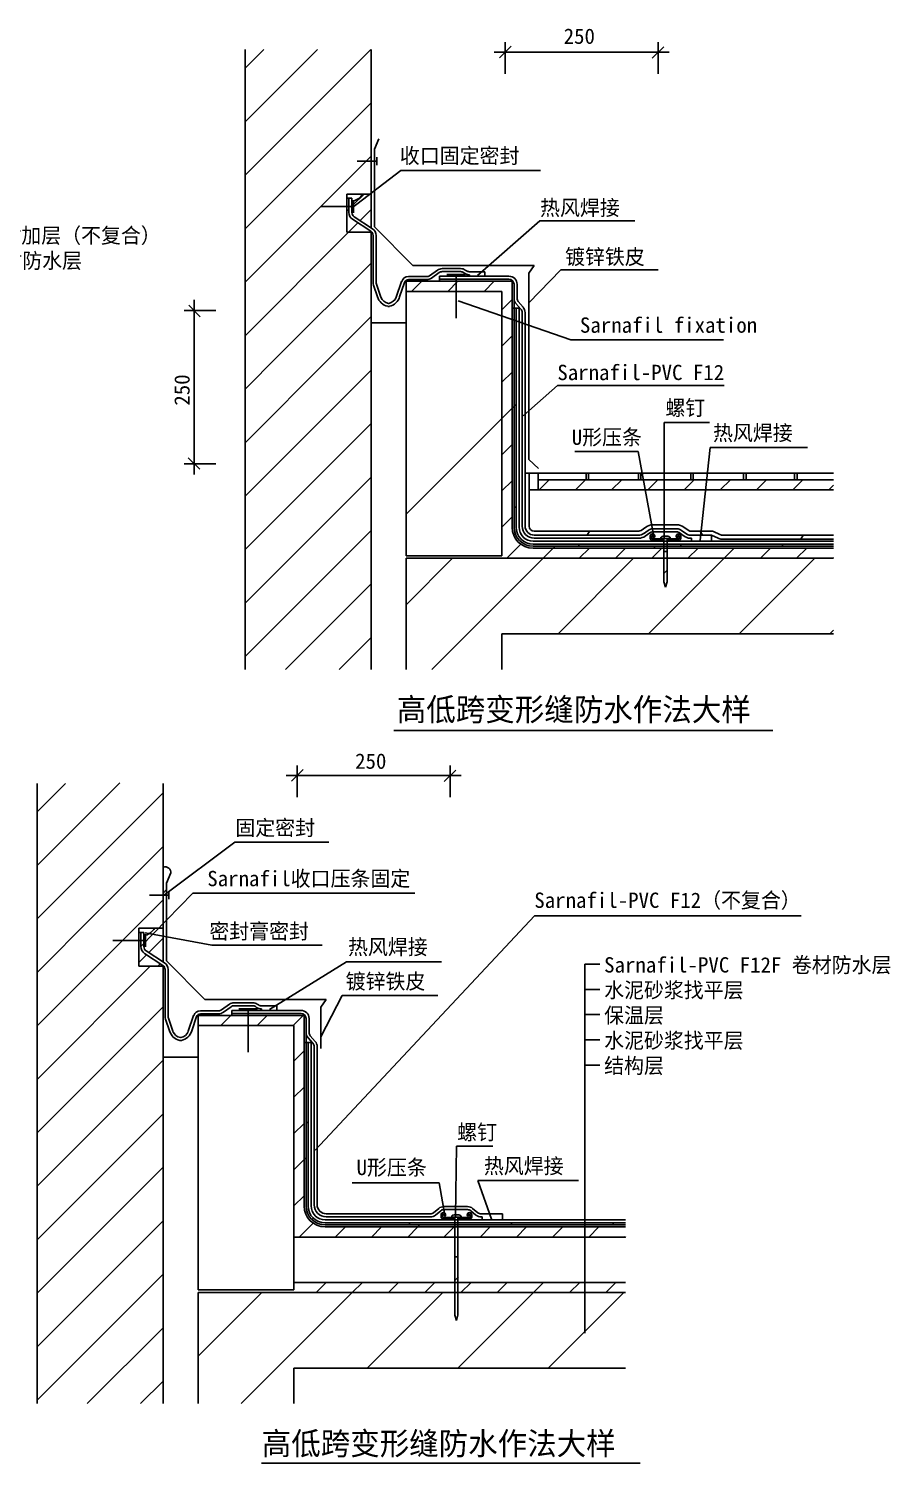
# Model space of a CAD drawing. Header units: metres. Extents: x 26 to 377, y 93 to 378.
# Drawn here: x 206.4 to 377.3, y 93 to 377.6 of the extents above; entities that cross this region are included whole.
import ezdxf

# ---------------------------------------------------------------- set-up
doc = ezdxf.new("R2010")
doc.units = ezdxf.units.M
doc.layers.add('SHU', color=7, linetype='Continuous')
pattern_1 = [(45, (0, 0), (-10.1028, 10.1028), [])]
pattern_2 = [(45, (0, 0), (-17.9605, 17.9605), [])]
pattern_3 = [(45, (0, 0), (-3.5921, 3.5921), [])]
pattern_4 = [(45, (0, 0), (-4.49013, 4.49013), [])]
pattern_5 = [(45, (0, 0), (-2.245064, 2.245064), [])]
pattern_6 = [(45, (0, 0), (-134.7, 134.7), [])]
pattern_7 = [(45, (0, 0), (-8.98026, 8.98026), [])]

# ---------------------------------------------------------------- blocks, each defined once
blk = doc.blocks.new('_ARCHTICK')
at = {"color": 3}
blk.add_line((-1.08, 0), (1.08, 0), dxfattribs=at)
at = {"color": 1, "linetype": 'ByBlock'}
blk.add_lwpolyline([(-0.6, -0.6), (0.55, 0.55)], dxfattribs=at)

msp = doc.modelspace()

# ---------------------------------------------------------------- hatches: boundary and pattern name
h = msp.add_hatch()
h.set_pattern_fill('ANSI38,_O', scale=2)
h.set_pattern_definition(pattern_4)
h.paths.add_polyline_path([(272.67, 344.78), (269.53, 344.78), (269.53, 343.94), (270.53, 343.94), (270.53, 342.33), (270.87, 342.33), (270.87, 343.37, 0.17)])
h = msp.add_hatch()
h.set_pattern_fill('AR-SAND,_O')
h.set_pattern_definition(pattern_5)
h.paths.add_polyline_path([(274.34, 344.78), (272.67, 344.78, -0.17), (270.87, 343.37), (270.87, 342.33), (270.53, 342.33), (270.53, 341.12, 0.25), (270.98, 340.28), (274.34, 338.08)])
h = msp.add_hatch()
h.set_pattern_fill('AR-SAND,_O')
h.set_pattern_definition(pattern_5)
h.paths.add_polyline_path([(270.65, 339.78, -0.25), (269.93, 341.12), (269.93, 342.33), (269.53, 342.33), (269.53, 337.23), (274.34, 337.23), (274.34, 337.36, 0.02), (274.29, 337.4)])
h = msp.add_hatch()
h.set_pattern_fill('AR-SAND,_O', scale=1.6)
h.set_pattern_definition(pattern_3)
h.paths.add_polyline_path([(302.29, 327.48), (291.2, 327.48), (291.2, 325.48), (300.27, 325.48), (300.27, 274.53), (306.49, 274.53, -0.41), (302.29, 278.73)])
h.paths.add_polyline_path([(291.2, 327.48), (281.27, 327.48), (281.27, 325.48), (291.2, 325.48)])
h = msp.add_hatch()
h.set_pattern_fill('ANSI31,_O', scale=60)
h.set_pattern_definition(pattern_6)
h.paths.add_polyline_path([(300.27, 325.48), (281.27, 325.48), (281.27, 273.03), (300.27, 273.03)])
h = msp.add_hatch()
h.set_pattern_fill('ANSI31,_O', scale=8)
h.set_pattern_definition(pattern_2)
h.paths.add_polyline_path([(306.49, 274.93, -0.41), (302.69, 278.73), (302.69, 322.12), (302.29, 322.12), (302.29, 278.73, 0.41), (306.49, 274.53), (330.54, 274.53), (330.54, 274.93)])
h = msp.add_hatch()
h.set_pattern_fill('HONEY,_O', scale=4.5)
h.set_pattern_definition(pattern_1)
h.paths.add_polyline_path([(303.09, 322.12), (302.69, 322.12), (302.69, 278.73, 0.41), (306.49, 274.93), (324.23, 274.93), (324.23, 275.33), (306.49, 275.33, -0.41), (303.09, 278.73)])
h.paths.add_polyline_path([(328.76, 275.33), (324.23, 275.33), (324.23, 274.93), (328.89, 274.93)])
h.paths.add_polyline_path([(366.06, 275.33), (328.76, 275.33), (328.89, 274.93), (366.06, 274.93)])
h = msp.add_hatch()
h.set_pattern_fill('NET3,_O', scale=3)
h.set_pattern_definition([(45, (0, 0), (-6.7352, 6.7352), [])])
h.paths.add_polyline_path([(307.49, 289.43), (305.69, 289.43), (305.69, 286.13), (307.49, 286.13)])
h = msp.add_hatch()
h.set_pattern_fill('AR-SAND,_O', scale=1.6)
h.set_pattern_definition(pattern_3)
h.paths.add_polyline_path([(307.49, 288.13), (307.49, 286.13), (354.11, 286.13), (354.11, 288.13)])
h.paths.add_polyline_path([(366.06, 288.13), (354.11, 288.13), (354.11, 286.13), (366.06, 286.13)])
h = msp.add_hatch()
h.set_pattern_fill('AR-SAND,_O', scale=1.6)
h.set_pattern_definition(pattern_3)
h.paths.add_polyline_path([(300.27, 274.53), (300.27, 272.53), (366.06, 272.53), (366.06, 274.53)])
h = msp.add_hatch()
h.set_pattern_fill('AR-CONC,_O', scale=4)
h.set_pattern_definition(pattern_7)
h.paths.add_polyline_path([(281.27, 272.53), (281.27, 250.48), (300.27, 250.48), (300.27, 257.53), (366.06, 257.53), (366.06, 266.7), (363.53, 268.22), (369.65, 268.83), (366.06, 270.13), (366.06, 272.53)])
h = msp.add_hatch()
h.set_pattern_fill('ANSI31', scale=83.3)
h.paths.add_polyline_path([(366.06, 272.53), (281.27, 272.53), (281.27, 250.48), (300.27, 250.48), (300.27, 257.53), (366.06, 257.53)])
h = msp.add_hatch()
h.set_pattern_fill('ANSI38,_O', scale=2)
h.set_pattern_definition(pattern_4)
h.paths.add_polyline_path([(234.63, 210.03, 0.57), (233.09, 211.26), (233.09, 205.7), (233.79, 205.7), (233.79, 208.08)])
h = msp.add_hatch()
h.set_pattern_fill('ANSI38,_O', scale=2)
h.set_pattern_definition(pattern_4)
h.paths.add_polyline_path([(231.42, 199.18), (228.28, 199.18), (228.28, 198.33), (229.28, 198.33), (229.28, 196.73), (229.62, 196.73), (229.62, 197.77, 0.17)])
h = msp.add_hatch()
h.set_pattern_fill('AR-SAND,_O')
h.set_pattern_definition(pattern_5)
h.paths.add_polyline_path([(233.09, 199.18), (231.42, 199.18, -0.17), (229.62, 197.77), (229.62, 196.73), (229.28, 196.73), (229.28, 195.51, 0.25), (229.73, 194.68), (233.09, 192.48)])
h = msp.add_hatch()
h.set_pattern_fill('AR-SAND,_O')
h.set_pattern_definition(pattern_5)
h.paths.add_polyline_path([(229.4, 194.17, -0.25), (228.68, 195.51), (228.68, 196.73), (228.28, 196.73), (228.28, 191.63), (233.09, 191.63), (233.09, 191.76, 0.02), (233.04, 191.8)])
h = msp.add_hatch()
h.set_pattern_fill('AR-SAND,_O', scale=1.6)
h.set_pattern_definition(pattern_3)
h.paths.add_polyline_path([(324.81, 137.92), (324.81, 139.92), (282.03, 139.92), (282.03, 137.92)])
h.paths.add_polyline_path([(282.03, 137.92), (282.03, 139.92), (265.24, 139.92, -0.41), (261.04, 144.12), (261.04, 181.87), (249.95, 181.87), (249.95, 179.87), (259.03, 179.87), (259.03, 137.92)])
h.paths.add_polyline_path([(249.95, 179.87), (249.95, 181.87), (240.03, 181.87), (240.03, 179.87)])
h = msp.add_hatch()
h.set_pattern_fill('ANSI31,_O', scale=60)
h.set_pattern_definition(pattern_6)
h.paths.add_polyline_path([(259.03, 179.87), (240.03, 179.87), (240.03, 127.42), (259.03, 127.42)])
h = msp.add_hatch()
h.set_pattern_fill('ANSI31,_O', scale=8)
h.set_pattern_definition(pattern_2)
h.paths.add_polyline_path([(265.24, 140.32, -0.41), (261.44, 144.12), (261.44, 176.52), (261.04, 176.52), (261.04, 144.12, 0.41), (265.24, 139.92), (289.29, 139.92), (289.29, 140.32)])
h = msp.add_hatch()
h.set_pattern_fill('HONEY,_O', scale=4.5)
h.set_pattern_definition(pattern_1)
h.paths.add_polyline_path([(261.84, 176.52), (261.44, 176.52), (261.44, 144.12, 0.41), (265.24, 140.32), (324.81, 140.32), (324.81, 140.72), (265.24, 140.72, -0.41), (261.84, 144.12)])
h = msp.add_hatch()
h.set_pattern_fill('ANSI37,_O', scale=25)
h.set_pattern_definition([(45, (0, 0), (-56.127, 56.127), [])])
h.paths.add_polyline_path([(324.81, 128.92), (324.81, 137.92), (259.03, 137.92), (259.03, 128.92)])
h = msp.add_hatch()
h.set_pattern_fill('ANSI31', scale=2)
h.paths.add_polyline_path([(290.96, 133.96), (290.86, 133.96), (290.86, 129.02), (290.96, 129.02)])
h.paths.add_polyline_path([(291.66, 133.96), (291.56, 133.96), (291.56, 129.02), (291.66, 129.02)])
h.paths.add_polyline_path([(291.66, 129.02), (291.56, 129.02), (291.56, 127.02), (291.66, 127.02)])
h.paths.add_polyline_path([(290.96, 129.02), (290.86, 129.02), (290.86, 127.02), (290.96, 127.02)])
h.paths.add_polyline_path([(291.56, 129.02), (290.96, 129.02), (290.96, 127.02), (291.56, 127.02)])
h.paths.add_polyline_path([(291.56, 127.02), (290.96, 127.02), (290.96, 122.86), (291.26, 121.79), (291.56, 122.86)])
h.paths.add_polyline_path([(290.96, 127.02), (290.86, 127.02), (290.86, 122.85), (291.26, 121.42), (291.66, 122.85), (291.66, 127.02), (291.56, 127.02), (291.56, 122.86), (291.26, 121.79), (290.96, 122.86)])
h.paths.add_polyline_path([(291.56, 133.96), (290.96, 133.96), (290.96, 129.02), (291.56, 129.02)])
h = msp.add_hatch()
h.set_pattern_fill('AR-SAND,_O', scale=1.6)
h.set_pattern_definition(pattern_3)
h.paths.add_polyline_path([(259.03, 128.92), (259.03, 126.92), (324.81, 126.92), (324.81, 128.92)])
h = msp.add_hatch()
h.set_pattern_fill('ANSI31,_O', scale=100)
h.set_pattern_definition([(45, (0, 0), (-224.5, 224.5), [])])
h.paths.add_polyline_path([(324.81, 111.92), (324.81, 121.09), (322.28, 122.62), (328.4, 123.23), (324.81, 124.53), (324.81, 126.92), (240.03, 126.92), (240.03, 104.88), (259.03, 104.88), (259.03, 111.92)])
h = msp.add_hatch()
h.set_pattern_fill('AR-CONC,_O', scale=4)
h.set_pattern_definition(pattern_7)
h.paths.add_polyline_path([(240.03, 126.92), (240.03, 104.88), (259.03, 104.88), (259.03, 111.92), (324.81, 111.92), (324.81, 121.09), (322.28, 122.62), (328.4, 123.23), (324.81, 124.53), (324.81, 126.92)])
at = {"layer": 'SHU'}
h = msp.add_hatch(dxfattribs=at)
h.set_pattern_fill('HONEY', scale=4.5)
h.paths.add_polyline_path([(366.06, 277.14), (343.87, 277.14, -0.11), (343.5, 277.23), (342.22, 277.85, 0.11), (341.86, 277.93), (339.82, 277.93), (339.74, 277.13), (341.86, 277.13), (343.15, 276.51, 0.11), (343.87, 276.34), (366.06, 276.34)])
h.paths.add_polyline_path([(339.82, 277.93), (337.49, 277.93), (336.35, 278.73, 0.15), (334.97, 279.17), (332.5, 279.17), (332.5, 278.37), (334.97, 278.37, -0.15), (335.89, 278.08), (336.98, 277.31, 0.15), (337.55, 277.13), (339.74, 277.13)])
h.paths.add_polyline_path([(332.5, 279.17), (330.22, 279.17, 0.02), (329.98, 279.16), (330.12, 278.37, -0.01), (330.22, 278.37), (332.5, 278.37)])
h.paths.add_polyline_path([(329.3, 278.08, -0.14), (330.12, 278.37), (329.98, 279.16, 0.13), (328.84, 278.73), (327.9, 278.08, -0.15), (327.42, 277.93), (306.69, 277.93, -0.41), (305.69, 278.93), (305.69, 289.43), (304.89, 289.43), (304.89, 278.93, 0.41), (306.69, 277.13), (327.42, 277.13, 0.15), (328.36, 277.42)])
h = msp.add_hatch(dxfattribs=at)
h.set_pattern_fill('ANSI37', scale=25)
h.paths.add_polyline_path([(366.06, 286.13), (340.69, 286.13), (339.82, 277.93), (341.86, 277.93, -0.11), (342.22, 277.85), (343.5, 277.23, 0.11), (343.87, 277.14), (366.06, 277.14)])
h.paths.add_polyline_path([(340.69, 286.13), (332.5, 286.13), (332.5, 279.17), (334.97, 279.17, -0.15), (336.35, 278.73), (337.44, 277.97, 0.15), (337.55, 277.93), (339.82, 277.93)])
h.paths.add_polyline_path([(332.5, 286.13), (328.71, 286.13), (329.98, 279.16, -0.02), (330.22, 279.17), (332.5, 279.17)])
h.paths.add_polyline_path([(328.71, 286.13), (305.69, 286.13), (305.69, 278.93, 0.41), (306.69, 277.93), (327.42, 277.93, 0.15), (327.9, 278.08), (328.84, 278.73, -0.13), (329.98, 279.16)])
h = msp.add_hatch(dxfattribs=at)
h.set_pattern_fill('ANSI31', scale=2)
h.paths.add_polyline_path([(332.43, 272.53), (332.33, 272.53), (332.33, 268.48), (332.43, 267.9)])
h.paths.add_polyline_path([(333.03, 272.53), (332.43, 272.53), (332.43, 267.9), (332.73, 266.83), (333.03, 267.9)])
h.paths.add_polyline_path([(333.13, 272.53), (333.03, 272.53), (333.03, 267.9), (333.13, 268.57)])
h.paths.add_polyline_path([(333.13, 273.86), (333.03, 273.86), (333.03, 272.53), (333.13, 272.53)])
h.paths.add_polyline_path([(333.03, 273.86), (332.43, 273.86), (332.43, 272.53), (333.03, 272.53)])
h.paths.add_polyline_path([(332.43, 273.86), (332.33, 273.86), (332.33, 272.53), (332.43, 272.53)])

# ---------------------------------------------------------------- linework, layer by layer
for p, q in [((249.34, 369.72, 111111), (253.08, 373.45, 111111)), ((249.34, 359.11, 111111), (263.68, 373.45, 111111)), ((249.34, 348.51, 111111), (274.29, 373.45, 111111)), ((300.9, 368.61), (300.9, 374.9)), ((300.9, 372.9), (331.94, 372.9)), ((331.27, 368.61), (331.27, 374.9)), ((249.34, 337.9, 111111), (274.34, 362.9, 111111)), ((275.89, 355.72), (275.04, 353.68)), ((275.04, 353.68), (275.04, 338.31)), ((249.34, 327.29, 111111), (274.34, 352.29, 111111)), ((275.47, 351.3), (271.61, 351.3)), ((275.47, 352.08), (275.47, 350.52)), ((280.24, 349.47), (270.37, 341.92)), ((274.34, 344.78), (269.53, 344.78)), ((269.53, 344.78), (269.53, 337.23)), ((270.87, 342.33), (264.35, 342.33)), ((270.53, 343.94), (269.53, 343.94)), ((269.93, 343.94), (269.93, 341.12)), ((270.53, 343.94), (270.53, 341.12)), ((270.87, 343.6), (270.87, 341.06)), ((270.65, 339.78), (274.29, 337.4)), ((270.98, 340.28), (274.62, 337.9)), ((307.84, 339.45), (295.46, 328.63)), ((249.34, 316.69, 111111), (269.88, 337.23, 111111)), ((274.34, 337.23), (269.53, 337.23)), ((275.04, 338.31), (282.63, 330.62)), ((255.86, 312.6, 111111), (274.34, 331.08, 111111)), ((282.63, 330.62), (306.71, 330.62)), ((306.71, 330.62), (305.61, 329.12)), ((287.5, 329.69), (285.94, 328.58)), ((287.85, 329.2), (286.29, 328.09)), ((287.93, 327.48), (287.93, 328.48)), ((292.89, 329.06), (292.66, 329.21)), ((293.23, 329.55), (293, 329.71)), ((293.87, 328.78), (293.87, 328.48)), ((296.87, 329.38), (296.87, 328.48)), ((311.94, 329.72), (305.61, 323.23)), ((305.61, 329.12), (305.61, 292.14)), ((300.27, 325.48), (300.27, 273.03)), ((243.56, 321.66), (237.27, 321.66)), ((239.27, 291.29), (239.27, 322.33)), ((313.97, 315.88), (291.59, 323.61)), ((303.69, 322.12), (302.29, 322.12)), ((304.04, 321.94), (303.08, 323.05)), ((304.49, 322.34), (303.53, 323.44)), ((266.47, 312.6, 111111), (274.34, 320.47, 111111)), ((249.34, 306.08, 111111), (255.86, 312.6, 111111)), ((249.34, 295.47, 111111), (266.47, 312.6, 111111)), ((249.34, 284.87, 111111), (274.34, 309.87, 111111)), ((311.32, 306.82), (304.51, 300.76)), ((344.34, 306.82), (311.32, 306.82)), ((249.34, 274.26, 111111), (274.34, 299.26, 111111)), ((341.43, 299.5), (332.5, 299.5)), ((332.5, 299.5), (332.5, 276.65)), ((327.31, 293.75), (314.78, 293.75)), ((327.31, 293.75), (330.4, 276.87)), ((341.58, 294.54), (339.63, 276.1)), ((360.92, 294.54), (341.58, 294.54)), ((243.56, 291.29), (237.27, 291.29)), ((305.61, 292.14), (307.57, 290.36)), ((249.34, 263.65, 111111), (274.34, 288.65, 111111)), ((304.89, 289.43), (366.06, 289.43)), ((305.69, 278.93), (305.69, 289.43)), ((307.49, 286.13), (307.49, 289.43)), ((307.49, 288.13), (366.06, 288.13)), ((316.98, 288.13), (316.98, 289.43)), ((317.48, 288.13), (317.48, 289.43)), ((327.35, 288.13), (327.35, 289.43)), ((327.85, 288.13), (327.85, 289.43)), ((337.73, 288.13), (337.73, 289.43)), ((338.23, 288.13), (338.23, 289.43)), ((348.23, 288.13), (348.23, 289.43)), ((348.73, 288.13), (348.73, 289.43)), ((358.34, 288.13), (358.34, 289.43)), ((358.84, 288.13), (358.84, 289.43)), ((305.69, 286.13), (366.06, 286.13)), ((249.34, 253.05, 111111), (274.34, 278.05, 111111)), ((327.42, 277.93), (306.69, 277.93)), ((327.42, 277.13), (306.69, 277.13)), ((327.42, 276.53), (306.69, 276.53)), ((328.84, 278.73), (327.9, 278.08)), ((329.3, 278.08), (328.36, 277.42)), ((329.64, 277.59), (328.71, 276.93)), ((335.54, 277.59), (336.63, 276.82)), ((335.89, 278.08), (336.98, 277.31)), ((336.35, 278.73), (337.44, 277.97)), ((337.55, 277.93), (341.86, 277.93)), ((337.55, 277.13), (341.86, 277.13)), ((337.55, 276.53), (337.86, 276.53)), ((337.86, 276.53), (337.86, 275.93)), ((337.86, 276.53), (337.86, 275.93)), ((341.86, 277.13), (341.86, 275.93)), ((341.86, 277.13), (341.86, 275.93)), ((343.87, 277.14), (366.06, 277.14)), ((343.87, 276.34), (366.06, 276.34)), ((366.06, 275.93), (306.49, 275.93)), ((366.06, 275.33), (306.49, 275.33)), ((366.06, 274.93), (306.49, 274.93)), ((366.06, 274.53), (306.49, 274.53)), ((330.54, 274.93), (330.54, 274.53)), ((330.54, 274.93), (330.54, 274.53)), ((300.27, 273.03), (281.27, 273.03)), ((366.06, 272.53), (281.27, 272.53)), ((281.27, 250.48), (281.27, 272.53)), ((257.38, 250.48, 111111), (274.34, 267.44, 111111)), ((267.99, 250.48, 111111), (274.34, 256.83, 111111)), ((278.85, 238.41), (354.04, 238.41)), ((259.65, 225.15), (259.65, 231.44)), ((290.02, 225.15), (290.02, 231.44)), ((208.09, 211.62), (224.48, 228)), ((208.09, 222.22), (213.72, 227.85)), ((259.65, 229.44), (290.69, 229.44)), ((213.87, 206.78), (233.09, 226.01)), ((219.29, 201.6), (233.09, 215.4)), ((247.33, 216.22), (233.35, 205.8)), ((265.98, 216.22), (247.33, 216.22)), ((234.64, 210.12), (233.79, 208.08)), ((233.79, 208.08), (233.79, 192.71)), ((208.09, 201.01), (213.87, 206.78)), ((238.98, 206.15), (228.68, 195.51)), ((283.04, 206.15), (238.98, 206.15)), ((208.09, 179.8), (233.09, 204.8)), ((208.09, 190.4), (219.29, 201.6)), ((233.09, 199.18), (228.28, 199.18)), ((228.28, 199.18), (228.28, 191.63)), ((306.75, 201.61), (263.26, 155.16)), ((359.62, 201.61), (306.75, 201.61)), ((229.62, 196.73), (223.1, 196.73)), ((229.28, 198.33), (228.28, 198.33)), ((228.68, 198.33), (228.68, 195.51)), ((229.28, 198.33), (229.28, 195.51)), ((242.73, 195.8), (229.51, 198.27)), ((229.62, 198), (229.62, 195.46)), ((229.4, 194.17), (233.04, 191.8)), ((229.73, 194.68), (233.37, 192.3)), ((264.66, 195.8), (242.73, 195.8)), ((208.09, 169.19), (230.53, 191.63)), ((233.09, 191.63), (228.28, 191.63)), ((233.79, 192.71), (241.38, 185.02)), ((269.43, 192.51), (254.21, 183.02)), ((319.71, 192.03), (316.71, 192.03)), ((316.71, 192.03), (316.71, 118.86)), ((241.38, 185.02), (265.46, 185.02)), ((268.63, 185.81), (264.36, 177.63)), ((265.46, 185.02), (264.36, 183.52)), ((319.71, 187.03), (316.71, 187.03)), ((208.09, 158.58), (233.09, 183.58)), ((246.25, 184.09), (244.69, 182.98)), ((246.6, 183.6), (245.04, 182.49)), ((246.69, 181.87), (246.69, 182.87)), ((251.64, 183.46), (251.41, 183.61)), ((251.98, 183.95), (251.76, 184.1)), ((252.62, 183.17), (252.62, 182.87)), ((255.62, 183.77), (255.62, 182.87)), ((264.36, 183.52), (264.36, 175.34)), ((259.03, 179.87), (259.03, 127.42)), ((319.71, 182.03), (316.71, 182.03)), ((262.44, 176.52), (261.04, 176.52)), ((262.79, 176.34), (261.83, 177.44)), ((263.25, 176.73), (262.28, 177.84)), ((319.71, 177.03), (316.71, 177.03)), ((208.09, 147.98), (233.09, 172.98)), ((319.71, 172.03), (316.71, 172.03)), ((208.09, 137.37), (233.09, 162.37)), ((291.27, 155.92), (291.08, 142.05)), ((298.49, 155.92), (291.27, 155.92)), ((208.09, 126.76), (233.09, 151.76)), ((287.86, 148.67), (270.6, 148.67)), ((287.86, 148.67), (288.98, 142.27)), ((315.47, 149.15), (295.49, 149.15)), ((295.49, 149.15), (298.21, 141.49)), ((286.1, 142.52), (265.44, 142.52)), ((287.78, 143.6), (286.74, 142.75)), ((288.16, 143.14), (287.12, 142.28)), ((294.1, 143.14), (295.14, 142.28)), ((294.48, 143.6), (295.52, 142.75)), ((296.16, 142.52), (300.4, 142.52)), ((300.4, 142.52), (300.4, 141.32)), ((300.4, 142.32), (300.4, 141.32)), ((208.09, 116.16), (233.09, 141.16)), ((324.81, 141.32), (265.24, 141.32)), ((324.81, 140.72), (265.24, 140.72)), ((324.81, 140.32), (265.24, 140.32)), ((324.81, 139.92), (265.24, 139.92)), ((286.1, 141.92), (265.44, 141.92)), ((296.16, 141.92), (296.4, 141.92)), ((296.4, 141.92), (296.4, 141.32)), ((324.81, 137.92), (259.03, 137.92)), ((208.09, 105.55), (233.09, 130.55)), ((324.81, 128.92), (259.03, 128.92)), ((259.03, 127.42), (240.03, 127.42)), ((324.81, 126.92), (240.03, 126.92)), ((240.03, 104.88), (240.03, 126.92)), ((218.03, 104.88), (233.09, 119.94)), ((228.63, 104.88), (233.09, 109.34)), ((252.63, 93.04), (327.72, 93.04))]:
    msp.add_line(p, q)
for points in [[(234.22, 205.7), (230.36, 205.7)], [(234.22, 206.47), (234.22, 204.92)]]:
    msp.add_lwpolyline(points)
for centre, radius, start, end in [((269.78, 346.61), 3.42, 288.65, 327.65), ((271.53, 341.12), 1.6, 180, 236.88), ((271.53, 341.12), 1, 180, 236.88), ((273.74, 336.56), 1, 0, 56.88), ((273.74, 336.56), 1.6, 0, 56.88), ((285.36, 329.4), 1, 270, 305.47), ((285.36, 329.4), 1.6, 270, 305.47), ((288.43, 328.39), 1.6, 90, 125.47), ((288.43, 328.39), 1, 90, 125.47), ((292.1, 328.39), 1.6, 55.35, 90), ((292.1, 328.39), 1, 55.35, 90), ((293.8, 330.38), 1.6, 235.35, 270), ((293.8, 330.38), 1, 235.35, 270), ((304.29, 324.1), 1.6, 180, 221.04), ((304.29, 324.1), 1, 180, 221.04), ((303.29, 321.29), 1, 0, 41.04), ((303.29, 321.29), 1.6, 0, 41.04), ((306.69, 278.93), 2.4, 180, 270), ((306.69, 278.93), 1.8, 180, 270), ((306.69, 278.93), 1, 180, 270), ((330.22, 276.77), 2.4, 90, 125.1), ((334.97, 276.77), 2.4, 54.9, 90), ((306.49, 278.73), 4.2, 180, 270), ((306.49, 278.73), 3.8, 180, 270), ((306.49, 278.73), 3.4, 180, 270), ((306.49, 278.73), 2.8, 180, 270), ((327.42, 278.76), 0.83, 270, 305.1), ((327.42, 278.76), 1.63, 270, 305.1), ((327.42, 278.76), 2.23, 270, 305.1), ((330.22, 276.77), 1.6, 90, 125.1), ((330.22, 276.77), 1, 90, 125.1), ((334.97, 276.77), 1.6, 54.9, 90), ((334.97, 276.77), 1, 54.9, 90), ((337.55, 278.13), 1.6, 234.9, 270), ((337.55, 278.13), 1, 234.9, 270), ((337.55, 278.13), 0.2, 234.9, 270), ((233.5, 210.19), 1.15, 352.29, 110.56), ((228.53, 201.01), 3.42, 288.65, 327.65), ((230.28, 195.51), 1.6, 180, 236.88), ((230.28, 195.51), 1, 180, 236.88), ((232.49, 190.96), 1, 0, 56.88), ((232.49, 190.96), 1.6, 0, 56.88), ((244.11, 183.79), 1, 270, 305.47), ((244.11, 183.79), 1.6, 270, 305.47), ((247.18, 182.79), 1.6, 90, 125.47), ((247.18, 182.79), 1, 90, 125.47), ((250.85, 182.79), 1.6, 55.35, 90), ((250.85, 182.79), 1, 55.35, 90), ((252.55, 184.77), 1.6, 235.35, 270), ((252.55, 184.77), 1, 235.35, 270), ((263.04, 178.49), 1.6, 180, 221.04), ((263.04, 178.49), 1, 180, 221.04), ((262.04, 175.68), 1.6, 0, 41.04), ((262.04, 175.68), 1, 0, 41.04), ((265.24, 144.12), 4.2, 180, 270), ((265.24, 144.12), 3.8, 180, 270), ((265.24, 144.12), 3.4, 180, 270), ((265.24, 144.12), 2.8, 180, 270), ((265.44, 144.32), 2.4, 180, 270), ((265.44, 144.32), 1.8, 180, 270), ((286.1, 143.52), 1, 270, 309.23), ((286.1, 143.52), 1.6, 270, 309.23), ((288.79, 142.36), 1.6, 90, 129.23), ((288.79, 142.36), 1, 90, 129.23), ((293.47, 142.36), 1.6, 50.77, 90), ((293.47, 142.36), 1, 50.77, 90), ((296.16, 143.52), 1.6, 230.77, 270), ((296.16, 143.52), 1, 230.77, 270)]:
    msp.add_arc(centre, radius, start, end)
for p, q in [((249.34, 250.48), (249.34, 373.45)), ((274.34, 338.08), (274.34, 373.45)), ((280.24, 349.47), (307.91, 349.47)), ((307.84, 339.45), (326.65, 339.45)), ((274.34, 250.48), (274.34, 337.23)), ((274.74, 327.24), (274.74, 336.56)), ((275.34, 327.24), (275.34, 336.56)), ((279.34, 324.32), (280.4, 327.45)), ((279.34, 324.32), (280.4, 327.45)), ((280, 324.41), (280.97, 327.25)), ((280, 324.41), (280.97, 327.25)), ((281.27, 327.48), (302.29, 327.48)), ((281.27, 273.03), (281.27, 327.48)), ((281.27, 273.03), (281.27, 327.48)), ((281.27, 327.48), (302.29, 327.48)), ((281.73, 328.4), (285.36, 328.4)), ((281.73, 327.8), (285.36, 327.8)), ((287.93, 328.48), (301.69, 328.48)), ((287.93, 328.48), (301.69, 328.48)), ((287.93, 327.88), (301.69, 327.88)), ((287.93, 327.88), (301.69, 327.88)), ((288.43, 329.99), (292.1, 329.99)), ((288.43, 329.39), (292.1, 329.39)), ((293.8, 329.38), (296.87, 329.38)), ((293.8, 328.78), (293.87, 328.78)), ((302.29, 278.73), (302.29, 327.48)), ((311.94, 329.72), (331.28, 329.72)), ((275.61, 324.41), (274.83, 326.73)), ((276.28, 324.32), (275.4, 326.92)), ((281.27, 325.48), (300.27, 325.48)), ((302.69, 278.73), (302.69, 326.88)), ((303.29, 324.1), (303.29, 326.88)), ((302.69, 289.73), (302.69, 321.66)), ((303.09, 278.73), (303.09, 322.12)), ((303.69, 278.73), (303.69, 322.12)), ((281.27, 319.21), (274.34, 319.21)), ((274.34, 319.21), (281.27, 319.21)), ((281.27, 319.21), (274.34, 319.21)), ((274.34, 319.21), (281.27, 319.21)), ((304.29, 278.93), (304.29, 321.29)), ((304.89, 278.93), (304.89, 321.29)), ((313.97, 315.88), (344.22, 315.88)), ((330.22, 279.17), (334.97, 279.17)), ((329.69, 276.52), (329.69, 276.92)), ((329.99, 276.52), (329.99, 276.92)), ((332.28, 276.37), (330.14, 276.37)), ((332.28, 276.07), (330.14, 276.07)), ((330.22, 278.37), (334.97, 278.37)), ((330.22, 277.77), (334.97, 277.77)), ((330.29, 276.83), (330.29, 276.92)), ((330.59, 276.83), (330.59, 276.92)), ((331.79, 276.56), (331.79, 276.65)), ((331.89, 276.46), (332.73, 276.46)), ((332.28, 276.07), (332.28, 276.37)), ((332.43, 276.46), (332.43, 267.9)), ((333.56, 276.46), (332.73, 276.46)), ((333.03, 276.46), (333.03, 267.9)), ((333.17, 276.07), (333.17, 276.37)), ((333.17, 276.37), (335.31, 276.37)), ((333.17, 276.07), (335.31, 276.07)), ((333.66, 276.56), (333.66, 276.65)), ((334.86, 276.83), (334.86, 276.92)), ((335.16, 276.83), (335.16, 276.92)), ((335.46, 276.52), (335.46, 276.92)), ((335.76, 276.52), (335.76, 276.92)), ((341.86, 277.13), (343.15, 276.51)), ((342.22, 277.85), (343.5, 277.23)), ((332.43, 273.86), (333.03, 273.86)), ((332.73, 266.83), (332.43, 267.9)), ((333.03, 267.9), (332.73, 266.83)), ((300.27, 250.48), (300.27, 257.53)), ((300.27, 257.53), (366.06, 257.53)), ((208.09, 104.88), (208.09, 227.85)), ((233.09, 192.48), (233.09, 227.85)), ((233.09, 104.88), (233.09, 191.63)), ((233.49, 181.64), (233.49, 190.96)), ((234.09, 181.64), (234.09, 190.96)), ((269.43, 192.51), (288.32, 192.51)), ((268.63, 185.81), (287.61, 185.81)), ((240.48, 182.79), (244.11, 182.79)), ((240.48, 182.19), (244.11, 182.19)), ((246.69, 182.87), (260.44, 182.87)), ((246.69, 182.27), (260.44, 182.27)), ((247.18, 184.39), (250.85, 184.39)), ((247.18, 183.79), (250.85, 183.79)), ((248.1, 183.21), (251.8, 183.21)), ((249.95, 183.21), (249.95, 174.57)), ((252.55, 183.77), (255.62, 183.77)), ((252.55, 183.17), (252.62, 183.17)), ((234.36, 178.81), (233.58, 181.12)), ((235.03, 178.72), (234.15, 181.32)), ((238.09, 178.72), (239.15, 181.84)), ((238.09, 178.72), (239.15, 181.84)), ((238.76, 178.81), (239.72, 181.65)), ((238.76, 178.81), (239.72, 181.65)), ((240.03, 127.42), (240.03, 181.87)), ((240.03, 127.42), (240.03, 181.87)), ((240.03, 181.87), (261.04, 181.87)), ((240.03, 179.87), (259.03, 179.87)), ((261.04, 144.12), (261.04, 181.87)), ((261.44, 144.12), (261.44, 181.27)), ((262.04, 178.49), (262.04, 181.27)), ((261.84, 144.12), (261.84, 176.52)), ((262.44, 144.12), (262.44, 176.52)), ((240.03, 173.61), (233.09, 173.61)), ((233.09, 173.61), (240.03, 173.61)), ((261.44, 144.12), (261.44, 176.06)), ((263.04, 144.32), (263.04, 175.68)), ((263.64, 144.32), (263.64, 175.68)), ((288.23, 141.91), (288.23, 142.31)), ((288.53, 141.91), (288.53, 142.31)), ((288.79, 143.96), (293.47, 143.96)), ((288.79, 143.36), (293.47, 143.36)), ((288.83, 142.23), (288.83, 142.31)), ((289.13, 142.23), (289.13, 142.31)), ((293.4, 142.23), (293.4, 142.31)), ((293.7, 142.23), (293.7, 142.31)), ((294, 141.91), (294, 142.31)), ((294, 141.91), (294, 142.31)), ((294.3, 141.91), (294.3, 142.31)), ((294.3, 141.91), (294.3, 142.31)), ((290.82, 141.76), (288.68, 141.76)), ((290.82, 141.46), (288.68, 141.46)), ((290.33, 141.95), (290.33, 142.04)), ((290.43, 141.85), (291.26, 141.85)), ((290.82, 141.46), (290.82, 141.76)), ((290.96, 141.85), (290.96, 122.45)), ((292.1, 141.85), (291.26, 141.85)), ((291.56, 141.85), (291.56, 122.45)), ((291.71, 141.46), (291.71, 141.76)), ((291.71, 141.76), (293.85, 141.76)), ((291.71, 141.46), (293.85, 141.46)), ((292.2, 141.95), (292.2, 142.04)), ((290.96, 133.96), (291.56, 133.96)), ((291.26, 121.38), (290.96, 122.45)), ((291.56, 122.45), (291.26, 121.38)), ((259.03, 104.88), (259.03, 111.92)), ((259.03, 111.92), (324.81, 111.92))]:
    msp.add_line(p, q, dxfattribs=at)
for points in [[(289.34, 328.81), (293.05, 328.81)], [(291.2, 328.81), (291.2, 320.18)]]:
    msp.add_lwpolyline(points, dxfattribs=at)
for centre, radius, start, end in [((276.34, 327.24), 1.6, 180, 198.76), ((276.34, 327.24), 1, 180, 198.76), ((281.73, 327), 1.4, 90, 161.24), ((281.73, 327), 1.4, 90, 161.24), ((281.73, 327), 0.8, 90, 161.24), ((281.73, 327), 0.8, 90, 161.24), ((301.69, 326.88), 1.6, 0, 90), ((301.69, 326.88), 1.6, 0, 90), ((301.69, 326.88), 1, 0, 90), ((301.69, 326.88), 1, 0, 90), ((278.18, 325.12), 2.66, 195.32, 258.52), ((277.44, 325.12), 2.66, 281.48, 344.68), ((278.18, 325.12), 2.06, 202.66, 258.52), ((277.81, 323.29), 0.8, 258.52, 281.48), ((277.81, 323.29), 0.8, 258.52, 281.48), ((277.81, 323.29), 0.2, 258.52, 281.48), ((277.81, 323.29), 0.2, 258.52, 281.48), ((277.44, 325.12), 2.06, 281.48, 337.34), ((330.14, 276.92), 0.45, 360, 180), ((330.14, 276.52), 0.45, 180, 270), ((330.14, 276.92), 0.15, 360, 180), ((330.14, 276.52), 0.15, 180, 270), ((330.44, 276.83), 0.15, 180, 0), ((331.89, 276.65), 0.1, 122.54, 180), ((331.89, 276.56), 0.1, 180, 270), ((332.58, 275.67), 1.29, 83.27, 124.77), ((332.88, 275.67), 1.29, 55.23, 96.73), ((333.56, 276.56), 0.1, 270, 0), ((333.56, 276.65), 0.1, 0, 57.46), ((335.31, 276.92), 0.45, 0, 180), ((335.01, 276.83), 0.15, 180, 0), ((335.31, 276.92), 0.15, 0, 180), ((335.31, 276.52), 0.45, 270, 0), ((335.31, 276.52), 0.15, 270, 0), ((341.86, 277.1), 0.83, 64.14, 90), ((343.87, 277.98), 1.63, 244.14, 270), ((343.87, 277.98), 0.83, 244.14, 270), ((240.48, 181.39), 1.4, 90, 161.24), ((240.48, 181.39), 1.4, 90, 161.24), ((240.48, 181.39), 0.8, 90, 161.24), ((240.48, 181.39), 0.8, 90, 161.24), ((260.44, 181.27), 1.6, 0, 90), ((260.44, 181.27), 1, 0, 90), ((235.09, 181.64), 1.6, 180, 198.76), ((235.09, 181.64), 1, 180, 198.76), ((236.93, 179.51), 2.66, 195.32, 258.52), ((236.93, 179.51), 2.06, 202.66, 258.52), ((236.56, 177.69), 0.8, 258.52, 281.48), ((236.56, 177.69), 0.8, 258.52, 281.48), ((236.56, 177.69), 0.2, 258.52, 281.48), ((236.56, 177.69), 0.2, 258.52, 281.48), ((236.19, 179.51), 2.06, 281.48, 337.34), ((236.19, 179.51), 2.66, 281.48, 344.68), ((288.68, 142.31), 0.45, 360, 180), ((288.68, 142.31), 0.15, 360, 180), ((291.11, 141.06), 1.29, 83.27, 124.77), ((291.42, 141.06), 1.29, 55.23, 96.73), ((293.85, 142.31), 0.45, 0, 180), ((293.85, 142.31), 0.15, 0, 180), ((288.68, 141.91), 0.45, 180, 270), ((288.68, 141.91), 0.15, 180, 270), ((288.98, 142.23), 0.15, 180, 0), ((290.43, 142.04), 0.1, 122.54, 180), ((290.43, 141.95), 0.1, 180, 270), ((292.1, 141.95), 0.1, 270, 0), ((292.1, 142.04), 0.1, 0, 57.46), ((293.55, 142.23), 0.15, 180, 0), ((293.85, 141.91), 0.45, 270, 0), ((293.85, 141.91), 0.15, 270, 0)]:
    msp.add_arc(centre, radius, start, end, dxfattribs=at)

# ---------------------------------------------------------------- block references
at = {"xscale": 2, "yscale": 2, "zscale": 2}
for p, rotation in [((300.9, 372.9), 180), ((239.27, 321.66), 90), ((239.27, 291.29), 270), ((259.65, 229.44), 180)]:
    msp.add_blockref('_ARCHTICK', p, dxfattribs=dict(at, rotation=rotation))
for p in [(331.27, 372.9), (290.02, 229.44)]:
    msp.add_blockref('_ARCHTICK', p, dxfattribs=at)

# ---------------------------------------------------------------- texts
for s, height, p in [('250', 3.04, (312.53, 374.57)), ('收口固定密封', 3.04, (280.04, 350.86)), ('热风焊接', 3.04, (307.86, 340.55)), ('Sarnafil-PVC F12卷材附加层（不复合）', 3.04, (160.02, 335.05)), ('Sarnafil-PVC F12F 卷材防水层', 3.04, (160.02, 330.05)), ('镀锌铁皮', 3.04, (312.81, 330.82)), ('Sarnafil fixation', 3.04, (315.76, 317.27)), ('Sarnafil-PVC F12', 3.04, (311.28, 307.88)), ('螺钉', 3.04, (332.71, 300.86)), ('热风焊接', 3.04, (342.15, 295.9)), ('U形压条', 3.04, (314.13, 295.04)), ('高低跨变形缝防水作法大样', 4.5, (279.44, 240.3)), ('250', 3.04, (271.17, 230.79)), ('固定密封', 3.04, (247.41, 217.57)), ('Sarnafil收口压条固定', 3.04, (241.85, 207.5)), ('Sarnafil-PVC F12（不复合）', 3.04, (306.71, 203.2)), ('密封膏密封', 3.04, (242.26, 197.05)), ('Sarnafil-PVC F12F 卷材防水层', 3.04, (320.56, 190.38)), ('水泥砂浆找平层', 3.04, (320.56, 185.38)), ('保温层', 3.04, (320.56, 180.38)), ('水泥砂浆找平层', 3.04, (320.56, 175.38)), ('结构层', 3.04, (320.56, 170.38)), ('螺钉', 3.04, (291.41, 157.2)), ('U形压条', 3.04, (271.46, 150.21)), ('热风焊接', 3.04, (296.71, 150.5)), ('高低跨变形缝防水作法大样', 4.5, (252.65, 94.72))]:
    msp.add_text(s, height=height).set_placement(p)
msp.add_text('250', height=3.04, rotation=90).set_placement((238.35, 302.81))
at = {"layer": 'SHU'}
for s, p in [('热风焊接', (269.77, 193.94)), ('镀锌铁皮', (269.29, 187.11))]:
    msp.add_text(s, height=3.04, dxfattribs=at).set_placement(p)

doc.saveas('drawing.dxf')
